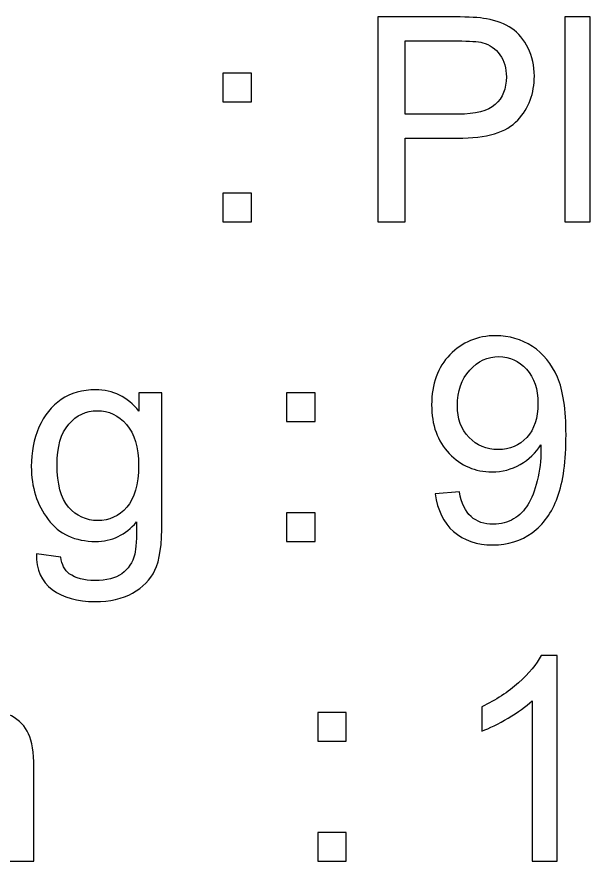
# Model space of a CAD drawing. Header units: millimetres. Extents: x -90 to 90, y -10 to 72.
# Drawn here: x -17.31 to -0.34, y 46.97 to 71.95 of the extents above; entities that cross this region are included whole.
import ezdxf

# ---------------------------------------------------------------- set-up
doc = ezdxf.new("R2010")
doc.units = ezdxf.units.MM
doc.header["$MEASUREMENT"] = 0
doc.layers.add('Layer 1', color=7, linetype='Continuous')

msp = doc.modelspace()

# ---------------------------------------------------------------- linework, layer by layer
at = {"layer": 'Layer 1', "color": 250}
for points, knots in [([(-6.6173, 65.8916), (-6.6173, 65.8916), (-6.6173, 71.9538), (-6.6173, 71.9538), (-6.6173, 71.9538), (-6.6173, 71.9538), (-4.3284, 71.9538), (-4.3284, 71.9538), (-4.3284, 71.9538), (-3.9263, 71.9538), (-3.6186, 71.934), (-3.4056, 71.8959), (-3.4056, 71.8959), (-3.1078, 71.8465), (-2.858, 71.752), (-2.6563, 71.6137), (-2.6563, 71.6137), (-2.4545, 71.474), (-2.2922, 71.2792), (-2.1694, 71.0295), (-2.1694, 71.0295), (-2.0467, 70.7797), (-1.986, 70.5045), (-1.986, 70.204), (-1.986, 70.204), (-1.986, 69.6903), (-2.1497, 69.2543), (-2.4785, 68.8987), (-2.4785, 68.8987), (-2.8058, 68.5417), (-3.3999, 68.3639), (-4.2579, 68.3639), (-4.2579, 68.3639), (-4.2579, 68.3639), (-5.8129, 68.3639), (-5.8129, 68.3639), (-5.8129, 68.3639), (-5.8129, 68.3639), (-5.8129, 65.8916), (-5.8129, 65.8916), (-5.8129, 65.8916), (-5.8129, 65.8916), (-6.6173, 65.8916), (-6.6173, 65.8916)], [0, 0, 0, 0, 0.0833333, 0.0833333, 0.0833333, 0.0833333, 0.1666667, 0.1666667, 0.1666667, 0.1666667, 0.25, 0.25, 0.25, 0.25, 0.3333333, 0.3333333, 0.3333333, 0.3333333, 0.4166667, 0.4166667, 0.4166667, 0.4166667, 0.5, 0.5, 0.5, 0.5, 0.5833333, 0.5833333, 0.5833333, 0.5833333, 0.6666667, 0.6666667, 0.6666667, 0.6666667, 0.75, 0.75, 0.75, 0.75, 0.8333333, 0.8333333, 0.8333333, 0.8333333, 1, 1, 1, 1]), ([(-1.08, 65.8916), (-1.08, 65.8916), (-1.08, 71.9538), (-1.08, 71.9538), (-1.08, 71.9538), (-1.08, 71.9538), (-0.335, 71.9538), (-0.335, 71.9538), (-0.335, 71.9538), (-0.335, 71.9538), (-0.335, 65.8916), (-0.335, 65.8916), (-0.335, 65.8916), (-0.335, 65.8916), (-1.08, 65.8916), (-1.08, 65.8916)], [0, 0, 0, 0, 0.2, 0.2, 0.2, 0.2, 0.4, 0.4, 0.4, 0.4, 0.6, 0.6, 0.6, 0.6, 1, 1, 1, 1]), ([(-5.8129, 69.0751), (-5.8129, 69.0751), (-4.2466, 69.0751), (-4.2466, 69.0751), (-4.2466, 69.0751), (-3.7273, 69.0751), (-3.3604, 69.171), (-3.1417, 69.3644), (-3.1417, 69.3644), (-2.9244, 69.5577), (-2.8157, 69.8286), (-2.8157, 70.18), (-2.8157, 70.18), (-2.8157, 70.4326), (-2.8792, 70.6499), (-3.0076, 70.8305), (-3.0076, 70.8305), (-3.136, 71.0111), (-3.3054, 71.1311), (-3.5142, 71.1889), (-3.5142, 71.1889), (-3.6497, 71.2242), (-3.8995, 71.2426), (-4.2621, 71.2426), (-4.2621, 71.2426), (-4.2621, 71.2426), (-5.8129, 71.2426), (-5.8129, 71.2426), (-5.8129, 71.2426), (-5.8129, 71.2426), (-5.8129, 69.0751), (-5.8129, 69.0751)], [0, 0, 0, 0, 0.1111111, 0.1111111, 0.1111111, 0.1111111, 0.2222222, 0.2222222, 0.2222222, 0.2222222, 0.3333333, 0.3333333, 0.3333333, 0.3333333, 0.4444444, 0.4444444, 0.4444444, 0.4444444, 0.5555556, 0.5555556, 0.5555556, 0.5555556, 0.6666667, 0.6666667, 0.6666667, 0.6666667, 0.7777778, 0.7777778, 0.7777778, 0.7777778, 1, 1, 1, 1]), ([(-11.2118, 69.4391), (-11.2118, 69.4391), (-11.2118, 70.2858), (-11.2118, 70.2858), (-11.2118, 70.2858), (-11.2118, 70.2858), (-10.3651, 70.2858), (-10.3651, 70.2858), (-10.3651, 70.2858), (-10.3651, 70.2858), (-10.3651, 69.4391), (-10.3651, 69.4391), (-10.3651, 69.4391), (-10.3651, 69.4391), (-11.2118, 69.4391), (-11.2118, 69.4391)], [0, 0, 0, 0, 0.2, 0.2, 0.2, 0.2, 0.4, 0.4, 0.4, 0.4, 0.6, 0.6, 0.6, 0.6, 1, 1, 1, 1]), ([(-11.2118, 65.8916), (-11.2118, 65.8916), (-11.2118, 66.7383), (-11.2118, 66.7383), (-11.2118, 66.7383), (-11.2118, 66.7383), (-10.3651, 66.7383), (-10.3651, 66.7383), (-10.3651, 66.7383), (-10.3651, 66.7383), (-10.3651, 65.8916), (-10.3651, 65.8916), (-10.3651, 65.8916), (-10.3651, 65.8916), (-11.2118, 65.8916), (-11.2118, 65.8916)], [0, 0, 0, 0, 0.2, 0.2, 0.2, 0.2, 0.4, 0.4, 0.4, 0.4, 0.6, 0.6, 0.6, 0.6, 1, 1, 1, 1]), ([(-4.9182, 57.8384), (-4.9182, 57.8384), (-4.207, 57.8976), (-4.207, 57.8976), (-4.207, 57.8976), (-4.1464, 57.5618), (-4.0306, 57.3191), (-3.8599, 57.1681), (-3.8599, 57.1681), (-3.6891, 57.0171), (-3.4704, 56.9409), (-3.2023, 56.9409), (-3.2023, 56.9409), (-2.9737, 56.9409), (-2.7733, 56.9931), (-2.5998, 57.0989), (-2.5998, 57.0989), (-2.4262, 57.2034), (-2.2851, 57.3431), (-2.1764, 57.5195), (-2.1764, 57.5195), (-2.0678, 57.6944), (-1.9761, 57.9315), (-1.9013, 58.2293), (-1.9013, 58.2293), (-1.8265, 58.527), (-1.7898, 58.8304), (-1.7898, 59.1394), (-1.7898, 59.1394), (-1.7898, 59.1719), (-1.7912, 59.2227), (-1.794, 59.289), (-1.794, 59.289), (-1.9422, 59.0519), (-2.1454, 58.8586), (-2.4022, 58.7119), (-2.4022, 58.7119), (-2.659, 58.5637), (-2.9384, 58.4903), (-3.2376, 58.4903), (-3.2376, 58.4903), (-3.7385, 58.4903), (-4.1619, 58.6723), (-4.509, 59.0364), (-4.509, 59.0364), (-4.8547, 59.3991), (-5.0283, 59.8788), (-5.0283, 60.4743), (-5.0283, 60.4743), (-5.0283, 61.0896), (-4.8477, 61.5835), (-4.485, 61.9588), (-4.485, 61.9588), (-4.1238, 62.3328), (-3.6708, 62.5205), (-3.1247, 62.5205), (-3.1247, 62.5205), (-2.7324, 62.5205), (-2.3726, 62.4146), (-2.0452, 62.2015), (-2.0452, 62.2015), (-1.7192, 61.9899), (-1.4723, 61.6879), (-1.303, 61.2942), (-1.303, 61.2942), (-1.1336, 60.9019), (-1.0489, 60.3332), (-1.0489, 59.5896), (-1.0489, 59.5896), (-1.0489, 58.8149), (-1.1322, 58.1982), (-1.3001, 57.7396), (-1.3001, 57.7396), (-1.4681, 57.2796), (-1.7192, 56.931), (-2.0508, 56.6911), (-2.0508, 56.6911), (-2.3825, 56.4512), (-2.7705, 56.3313), (-3.2164, 56.3313), (-3.2164, 56.3313), (-3.6906, 56.3313), (-4.0772, 56.4625), (-4.3778, 56.7264), (-4.3778, 56.7264), (-4.6769, 56.9903), (-4.8576, 57.3614), (-4.9182, 57.8384)], [0, 0, 0, 0, 0.0434783, 0.0434783, 0.0434783, 0.0434783, 0.0869565, 0.0869565, 0.0869565, 0.0869565, 0.1304348, 0.1304348, 0.1304348, 0.1304348, 0.173913, 0.173913, 0.173913, 0.173913, 0.2173913, 0.2173913, 0.2173913, 0.2173913, 0.2608696, 0.2608696, 0.2608696, 0.2608696, 0.3043478, 0.3043478, 0.3043478, 0.3043478, 0.3478261, 0.3478261, 0.3478261, 0.3478261, 0.3913043, 0.3913043, 0.3913043, 0.3913043, 0.4347826, 0.4347826, 0.4347826, 0.4347826, 0.4782609, 0.4782609, 0.4782609, 0.4782609, 0.5217391, 0.5217391, 0.5217391, 0.5217391, 0.5652174, 0.5652174, 0.5652174, 0.5652174, 0.6086957, 0.6086957, 0.6086957, 0.6086957, 0.6521739, 0.6521739, 0.6521739, 0.6521739, 0.6956522, 0.6956522, 0.6956522, 0.6956522, 0.7391304, 0.7391304, 0.7391304, 0.7391304, 0.7826087, 0.7826087, 0.7826087, 0.7826087, 0.826087, 0.826087, 0.826087, 0.826087, 0.8695652, 0.8695652, 0.8695652, 0.8695652, 0.9130435, 0.9130435, 0.9130435, 0.9130435, 1, 1, 1, 1]), ([(-1.8787, 60.5124), (-1.8787, 60.9386), (-1.9916, 61.2773), (-2.2174, 61.527), (-2.2174, 61.527), (-2.4417, 61.7768), (-2.7155, 61.9024), (-3.0372, 61.9024), (-3.0372, 61.9024), (-3.3702, 61.9024), (-3.6581, 61.7683), (-3.9008, 61.4988), (-3.9008, 61.4988), (-4.1449, 61.2293), (-4.2663, 60.8793), (-4.2663, 60.4503), (-4.2663, 60.4503), (-4.2663, 60.0651), (-4.1506, 59.7518), (-3.9206, 59.512), (-3.9206, 59.512), (-3.6891, 59.2707), (-3.4013, 59.1507), (-3.0584, 59.1507), (-3.0584, 59.1507), (-2.7141, 59.1507), (-2.4318, 59.2707), (-2.2103, 59.512), (-2.2103, 59.512), (-1.9888, 59.7518), (-1.8787, 60.0863), (-1.8787, 60.5124)], [0, 0, 0, 0, 0.1111111, 0.1111111, 0.1111111, 0.1111111, 0.2222222, 0.2222222, 0.2222222, 0.2222222, 0.3333333, 0.3333333, 0.3333333, 0.3333333, 0.4444444, 0.4444444, 0.4444444, 0.4444444, 0.5555556, 0.5555556, 0.5555556, 0.5555556, 0.6666667, 0.6666667, 0.6666667, 0.6666667, 0.7777778, 0.7777778, 0.7777778, 0.7777778, 1, 1, 1, 1]), ([(-16.7278, 56.0688), (-16.7278, 56.0688), (-16.0081, 55.9672), (-16.0081, 55.9672), (-16.0081, 55.9672), (-15.9785, 55.7443), (-15.8938, 55.582), (-15.7555, 55.479), (-15.7555, 55.479), (-15.5707, 55.3421), (-15.3181, 55.273), (-14.9977, 55.273), (-14.9977, 55.273), (-14.6534, 55.273), (-14.3867, 55.3421), (-14.1991, 55.479), (-14.1991, 55.479), (-14.0114, 55.6159), (-13.8844, 55.8092), (-13.8181, 56.0561), (-13.8181, 56.0561), (-13.78, 56.2071), (-13.7616, 56.5246), (-13.7644, 57.0086), (-13.7644, 57.0086), (-14.0904, 56.6248), (-14.4954, 56.4329), (-14.9808, 56.4329), (-14.9808, 56.4329), (-15.5848, 56.4329), (-16.0533, 56.6502), (-16.3835, 57.0862), (-16.3835, 57.0862), (-16.7151, 57.5209), (-16.8802, 58.043), (-16.8802, 58.6512), (-16.8802, 58.6512), (-16.8802, 59.0703), (-16.804, 59.4569), (-16.653, 59.8111), (-16.653, 59.8111), (-16.502, 60.1653), (-16.2819, 60.4376), (-15.994, 60.631), (-15.994, 60.631), (-15.7061, 60.8243), (-15.3675, 60.9203), (-14.978, 60.9203), (-14.978, 60.9203), (-14.4601, 60.9203), (-14.0325, 60.7086), (-13.6967, 60.2852), (-13.6967, 60.2852), (-13.6967, 60.2852), (-13.6967, 60.8271), (-13.6967, 60.8271), (-13.6967, 60.8271), (-13.6967, 60.8271), (-13.0109, 60.8271), (-13.0109, 60.8271), (-13.0109, 60.8271), (-13.0109, 60.8271), (-13.0109, 57.0326), (-13.0109, 57.0326), (-13.0109, 57.0326), (-13.0109, 56.3482), (-13.08, 55.8642), (-13.2197, 55.5792), (-13.2197, 55.5792), (-13.358, 55.2941), (-13.5796, 55.0684), (-13.8801, 54.9032), (-13.8801, 54.9032), (-14.1821, 54.7381), (-14.5532, 54.6549), (-14.9935, 54.6549), (-14.9935, 54.6549), (-15.517, 54.6549), (-15.939, 54.772), (-16.2607, 55.0077), (-16.2607, 55.0077), (-16.5838, 55.2419), (-16.7391, 55.5961), (-16.7278, 56.0688)], [0, 0, 0, 0, 0.0454545, 0.0454545, 0.0454545, 0.0454545, 0.0909091, 0.0909091, 0.0909091, 0.0909091, 0.1363636, 0.1363636, 0.1363636, 0.1363636, 0.1818182, 0.1818182, 0.1818182, 0.1818182, 0.2272727, 0.2272727, 0.2272727, 0.2272727, 0.2727273, 0.2727273, 0.2727273, 0.2727273, 0.3181818, 0.3181818, 0.3181818, 0.3181818, 0.3636364, 0.3636364, 0.3636364, 0.3636364, 0.4090909, 0.4090909, 0.4090909, 0.4090909, 0.4545455, 0.4545455, 0.4545455, 0.4545455, 0.5, 0.5, 0.5, 0.5, 0.5454545, 0.5454545, 0.5454545, 0.5454545, 0.5909091, 0.5909091, 0.5909091, 0.5909091, 0.6363636, 0.6363636, 0.6363636, 0.6363636, 0.6818182, 0.6818182, 0.6818182, 0.6818182, 0.7272727, 0.7272727, 0.7272727, 0.7272727, 0.7727273, 0.7727273, 0.7727273, 0.7727273, 0.8181818, 0.8181818, 0.8181818, 0.8181818, 0.8636364, 0.8636364, 0.8636364, 0.8636364, 0.9090909, 0.9090909, 0.9090909, 0.9090909, 1, 1, 1, 1]), ([(-9.3265, 59.9804), (-9.3265, 59.9804), (-9.3265, 60.8271), (-9.3265, 60.8271), (-9.3265, 60.8271), (-9.3265, 60.8271), (-8.4798, 60.8271), (-8.4798, 60.8271), (-8.4798, 60.8271), (-8.4798, 60.8271), (-8.4798, 59.9804), (-8.4798, 59.9804), (-8.4798, 59.9804), (-8.4798, 59.9804), (-9.3265, 59.9804), (-9.3265, 59.9804)], [0, 0, 0, 0, 0.2, 0.2, 0.2, 0.2, 0.4, 0.4, 0.4, 0.4, 0.6, 0.6, 0.6, 0.6, 1, 1, 1, 1]), ([(-16.1182, 58.7048), (-16.1182, 58.1305), (-16.0039, 57.7114), (-15.7753, 57.4475), (-15.7753, 57.4475), (-15.5453, 57.1836), (-15.2588, 57.051), (-14.9145, 57.051), (-14.9145, 57.051), (-14.5716, 57.051), (-14.2851, 57.1822), (-14.0523, 57.4447), (-14.0523, 57.4447), (-13.8209, 57.7071), (-13.7052, 58.1192), (-13.7052, 58.6808), (-13.7052, 58.6808), (-13.7052, 59.217), (-13.8251, 59.622), (-14.0636, 59.8944), (-14.0636, 59.8944), (-14.3021, 60.1667), (-14.5899, 60.3022), (-14.9258, 60.3022), (-14.9258, 60.3022), (-15.2574, 60.3022), (-15.5382, 60.1681), (-15.771, 59.9), (-15.771, 59.9), (-16.0025, 59.6319), (-16.1182, 59.234), (-16.1182, 58.7048)], [0, 0, 0, 0, 0.1111111, 0.1111111, 0.1111111, 0.1111111, 0.2222222, 0.2222222, 0.2222222, 0.2222222, 0.3333333, 0.3333333, 0.3333333, 0.3333333, 0.4444444, 0.4444444, 0.4444444, 0.4444444, 0.5555556, 0.5555556, 0.5555556, 0.5555556, 0.6666667, 0.6666667, 0.6666667, 0.6666667, 0.7777778, 0.7777778, 0.7777778, 0.7777778, 1, 1, 1, 1]), ([(-9.3265, 56.4329), (-9.3265, 56.4329), (-9.3265, 57.2796), (-9.3265, 57.2796), (-9.3265, 57.2796), (-9.3265, 57.2796), (-8.4798, 57.2796), (-8.4798, 57.2796), (-8.4798, 57.2796), (-8.4798, 57.2796), (-8.4798, 56.4329), (-8.4798, 56.4329), (-8.4798, 56.4329), (-8.4798, 56.4329), (-9.3265, 56.4329), (-9.3265, 56.4329)], [0, 0, 0, 0, 0.2, 0.2, 0.2, 0.2, 0.4, 0.4, 0.4, 0.4, 0.6, 0.6, 0.6, 0.6, 1, 1, 1, 1]), ([(-20.3698, 46.9742), (-20.3698, 46.9742), (-20.3698, 53.0364), (-20.3698, 53.0364), (-20.3698, 53.0364), (-20.3698, 53.0364), (-19.6247, 53.0364), (-19.6247, 53.0364), (-19.6247, 53.0364), (-19.6247, 53.0364), (-19.6247, 50.8548), (-19.6247, 50.8548), (-19.6247, 50.8548), (-19.279, 51.2598), (-18.843, 51.4616), (-18.3152, 51.4616), (-18.3152, 51.4616), (-17.9921, 51.4616), (-17.7113, 51.3981), (-17.4714, 51.2696), (-17.4714, 51.2696), (-17.2329, 51.1412), (-17.0621, 50.9648), (-16.9591, 50.7391), (-16.9591, 50.7391), (-16.8561, 50.5133), (-16.8053, 50.1845), (-16.8053, 49.7555), (-16.8053, 49.7555), (-16.8053, 49.7555), (-16.8053, 46.9742), (-16.8053, 46.9742), (-16.8053, 46.9742), (-16.8053, 46.9742), (-17.5504, 46.9742), (-17.5504, 46.9742), (-17.5504, 46.9742), (-17.5504, 46.9742), (-17.5504, 49.7527), (-17.5504, 49.7527), (-17.5504, 49.7527), (-17.5504, 50.1238), (-17.6308, 50.3947), (-17.7903, 50.5641), (-17.7903, 50.5641), (-17.9511, 50.7334), (-18.1769, 50.8181), (-18.4704, 50.8181), (-18.4704, 50.8181), (-18.6892, 50.8181), (-18.8952, 50.7616), (-19.0885, 50.6473), (-19.0885, 50.6473), (-19.2818, 50.533), (-19.4187, 50.3778), (-19.502, 50.1817), (-19.502, 50.1817), (-19.5838, 49.9869), (-19.6247, 49.7174), (-19.6247, 49.3731), (-19.6247, 49.3731), (-19.6247, 49.3731), (-19.6247, 46.9742), (-19.6247, 46.9742), (-19.6247, 46.9742), (-19.6247, 46.9742), (-20.3698, 46.9742), (-20.3698, 46.9742)], [0, 0, 0, 0, 0.0555556, 0.0555556, 0.0555556, 0.0555556, 0.1111111, 0.1111111, 0.1111111, 0.1111111, 0.1666667, 0.1666667, 0.1666667, 0.1666667, 0.2222222, 0.2222222, 0.2222222, 0.2222222, 0.2777778, 0.2777778, 0.2777778, 0.2777778, 0.3333333, 0.3333333, 0.3333333, 0.3333333, 0.3888889, 0.3888889, 0.3888889, 0.3888889, 0.4444444, 0.4444444, 0.4444444, 0.4444444, 0.5, 0.5, 0.5, 0.5, 0.5555556, 0.5555556, 0.5555556, 0.5555556, 0.6111111, 0.6111111, 0.6111111, 0.6111111, 0.6666667, 0.6666667, 0.6666667, 0.6666667, 0.7222222, 0.7222222, 0.7222222, 0.7222222, 0.7777778, 0.7777778, 0.7777778, 0.7777778, 0.8333333, 0.8333333, 0.8333333, 0.8333333, 0.8888889, 0.8888889, 0.8888889, 0.8888889, 1, 1, 1, 1]), ([(-1.3086, 46.9742), (-1.3086, 46.9742), (-2.0537, 46.9742), (-2.0537, 46.9742), (-2.0537, 46.9742), (-2.0537, 46.9742), (-2.0537, 51.7184), (-2.0537, 51.7184), (-2.0537, 51.7184), (-2.2329, 51.5462), (-2.4685, 51.3755), (-2.7592, 51.2047), (-2.7592, 51.2047), (-3.0499, 51.034), (-3.3124, 50.9056), (-3.5438, 50.8209), (-3.5438, 50.8209), (-3.5438, 50.8209), (-3.5438, 51.5406), (-3.5438, 51.5406), (-3.5438, 51.5406), (-3.1275, 51.7353), (-2.7634, 51.9724), (-2.4516, 52.2518), (-2.4516, 52.2518), (-2.1397, 52.5298), (-1.9182, 52.7993), (-1.7884, 53.0618), (-1.7884, 53.0618), (-1.7884, 53.0618), (-1.3086, 53.0618), (-1.3086, 53.0618), (-1.3086, 53.0618), (-1.3086, 53.0618), (-1.3086, 46.9742), (-1.3086, 46.9742)], [0, 0, 0, 0, 0.1, 0.1, 0.1, 0.1, 0.2, 0.2, 0.2, 0.2, 0.3, 0.3, 0.3, 0.3, 0.4, 0.4, 0.4, 0.4, 0.5, 0.5, 0.5, 0.5, 0.6, 0.6, 0.6, 0.6, 0.7, 0.7, 0.7, 0.7, 0.8, 0.8, 0.8, 0.8, 1, 1, 1, 1]), ([(-8.4008, 50.5217), (-8.4008, 50.5217), (-8.4008, 51.3684), (-8.4008, 51.3684), (-8.4008, 51.3684), (-8.4008, 51.3684), (-7.5541, 51.3684), (-7.5541, 51.3684), (-7.5541, 51.3684), (-7.5541, 51.3684), (-7.5541, 50.5217), (-7.5541, 50.5217), (-7.5541, 50.5217), (-7.5541, 50.5217), (-8.4008, 50.5217), (-8.4008, 50.5217)], [0, 0, 0, 0, 0.2, 0.2, 0.2, 0.2, 0.4, 0.4, 0.4, 0.4, 0.6, 0.6, 0.6, 0.6, 1, 1, 1, 1]), ([(-8.4008, 46.9742), (-8.4008, 46.9742), (-8.4008, 47.8209), (-8.4008, 47.8209), (-8.4008, 47.8209), (-8.4008, 47.8209), (-7.5541, 47.8209), (-7.5541, 47.8209), (-7.5541, 47.8209), (-7.5541, 47.8209), (-7.5541, 46.9742), (-7.5541, 46.9742), (-7.5541, 46.9742), (-7.5541, 46.9742), (-8.4008, 46.9742), (-8.4008, 46.9742)], [0, 0, 0, 0, 0.2, 0.2, 0.2, 0.2, 0.4, 0.4, 0.4, 0.4, 0.6, 0.6, 0.6, 0.6, 1, 1, 1, 1])]:
    msp.add_open_spline(points, degree=3, knots=knots, dxfattribs=at)

doc.saveas('drawing.dxf')
